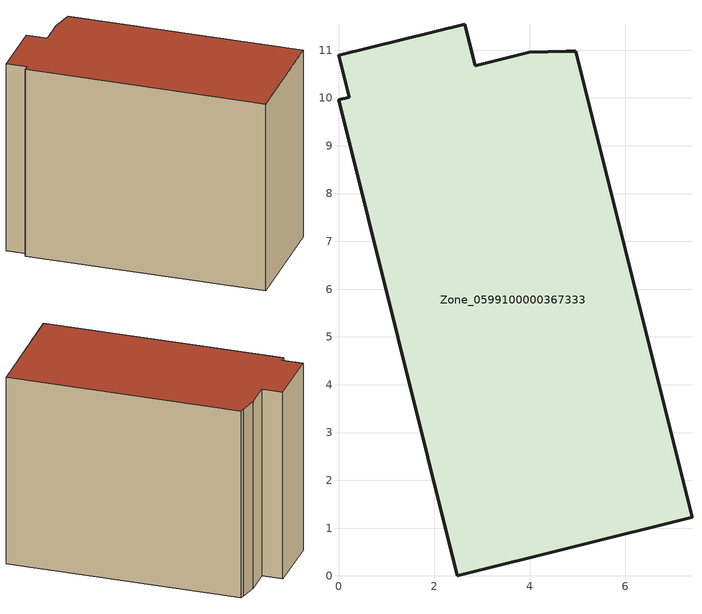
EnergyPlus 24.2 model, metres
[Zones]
Zone_0599100000367333
 floor ground (C_G): 4.78,10.97 4.96,10.98 7.4,1.23 2.49,0 0,9.96 0.23,10.02 0.01,10.89 2.64,11.55 2.86,10.67 3.99,10.96 z0
 wall outside (C_F): 4.77,10.97 3.99,10.96 2.86,10.67 2.64,11.55 0.01,10.89 0.23,10.02 0,9.96 2.49,0 7.4,1.23 4.96,10.98 4.78,10.97 z0:8.54
 roof outside (C_R): 4.77,10.97 3.99,10.96 2.86,10.67 2.64,11.55 0.01,10.89 0.23,10.02 0,9.96 2.49,0 7.4,1.23 4.96,10.98 z8.54
[BUILDING]
Pand.0599100000367333: North Axis=0; Terrain=City; Loads Convergence Tolerance Value=0.04; Temperature Convergence Tolerance Value=0.4; Solar Distribution=FullExterior; Maximum Number of Warmup Days=25; Minimum Number of Warmup Days=1
[Site:Location]
Rotterdam.The.Hague.AP_ZH_NLD Design_Conditions: Latitude=51.96; Longitude=4.45; Time Zone=1; Elevation=-4.5
[SITE:GROUNDTEMPERATURE:BUILDINGSURFACE]
18, 18, 18, 18, 18, 18, 18, 18, 18, 18, 18, 18
[MATERIAL] Thermal Absorptance=0.9; Solar Absorptance=0.7; Visible Absorptance=0.7
Name | Roughness | Thickness | Conductivity | Density | Specific Heat
G.TI.1992-2005 | MediumSmooth | 0.15 | 0.06 | 540 | 1210
F.TI.1992-2005 | Rough | 0.3 | 0.12 | 1920 | 840
R.TI.1992-2005 | MediumRough | 0.2 | 0.08 | 1500 | 1000
[CONSTRUCTION]
C_G: G.TI.1992-2005
C_F: F.TI.1992-2005
C_R: R.TI.1992-2005
[ZONE]
Zone_0599100000367333: Type=1; Multiplier=1; Ceiling Height=Autocalculate; Volume=Autocalculate; Floor Area=autocalculate; Part of Total Floor Area=Yes
[ZONEINFILTRATION:DESIGNFLOWRATE]
Infil_Zone_0599100000367333: Zone or ZoneList or Space or SpaceList=Zone_0599100000367333; Schedule=AlwaysOn; Design Flow Rate Calculation Method=Flow/Area; Flow Rate per Floor Area=0.0015; Constant Term Coefficient=1; Temperature Term Coefficient=0; Velocity Term Coefficient=0; Velocity Squared Term Coefficient=0
[HVACTEMPLATE:ZONE:IDEALLOADSAIRSYSTEM]
Zone_0599100000367333: Maximum Heating Supply Air Temperature=50; Minimum Cooling Supply Air Temperature=13; Maximum Heating Supply Air Humidity Ratio=0.0156; Minimum Cooling Supply Air Humidity Ratio=0.0077; Heating Limit=NoLimit; Cooling Limit=NoLimit; Dehumidification Control Type=ConstantSensibleHeatRatio; Cooling Sensible Heat Ratio=0.7; Dehumidification Setpoint=60; Humidification Control Type=None; Humidification Setpoint=30; Outdoor Air Method=None; Outdoor Air Flow Rate per Person=0.00944; Outdoor Air Flow Rate per Zone Floor Area=0; Outdoor Air Flow Rate per Zone=0; Demand Controlled Ventilation Type=None; Outdoor Air Economizer Type=NoEconomizer; Heat Recovery Type=None; Sensible Heat Recovery Effectiveness=0.7; Latent Heat Recovery Effectiveness=0.65
[ZONECONTROL:THERMOSTAT]
ThermostatControl_Zone_0599100000367333: Zone or ZoneList=Zone_0599100000367333; Control Type Schedule=DualSetpointControlType; Control 1=Thermostat_Zone_0599100000367333; Temperature Difference Between Cutout And Setpoint=0
[THERMOSTATSETPOINT:DUALSETPOINT]
Thermostat_Zone_0599100000367333: Heating Setpoint Temperature Schedule=HeatingSetpoint_Zone_0599100000367333; Cooling Setpoint Temperature Schedule=CoolingSetpoint_Zone_0599100000367333
[SCHEDULE:COMPACT]
HeatingSetpoint_Zone_0599100000367333: Through: 12/31, For: AllDays, Until: 24:00, 21
CoolingSetpoint_Zone_0599100000367333: Through: 12/31, For: AllDays, Until: 24:00, 24
DualSetpointControlType: Through: 12/31, For: AllDays, Until: 24:00, 4
AlwaysOn: Through: 12/31, For: AllDays, Until: 24:00, 1
